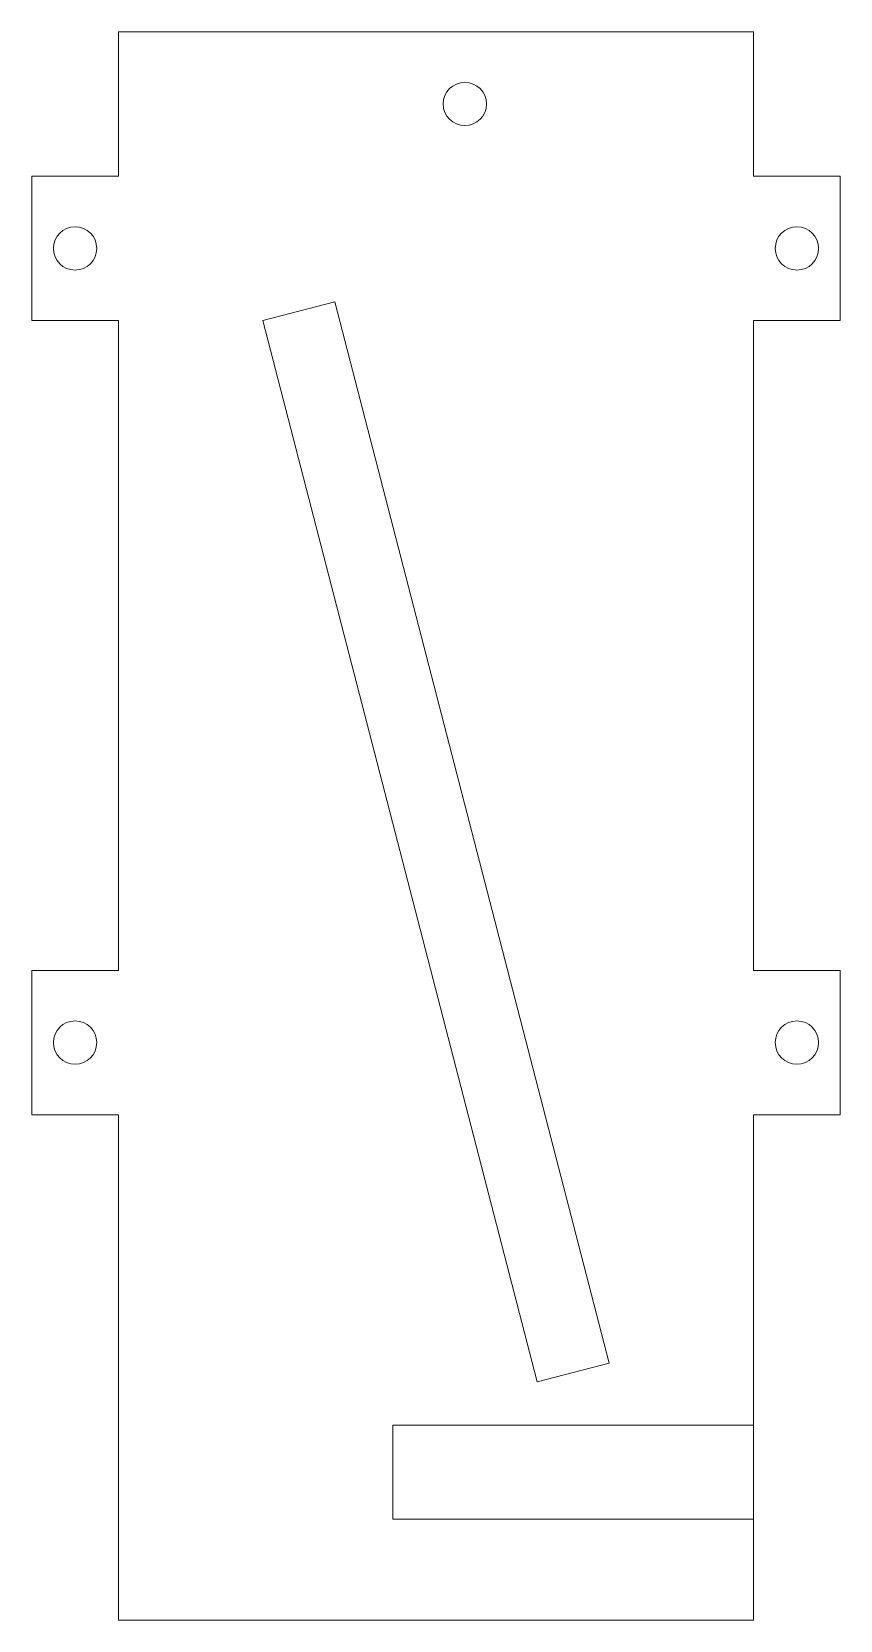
# Model space of a CAD drawing. Header units: millimetres. Extents: x -50 to 6, y -20 to 90.
import ezdxf

# ---------------------------------------------------------------- set-up
doc = ezdxf.new("R2010")
doc.units = ezdxf.units.MM

msp = doc.modelspace()

# ---------------------------------------------------------------- linework, layer by layer
at = {"color": 7, "linetype": 'Continuous', "lineweight": 15}
for p, q in [((-44, 90), (0, 90)), ((-44, 80), (-44, 90)), ((0, 90), (0, 80)), ((-50, 80), (-44, 80)), ((-50, 70), (-50, 80)), ((0, 80), (6, 80)), ((6, 80), (6, 70)), ((-29, 71.29), (-34, 70)), ((-10, -2.21), (-29, 71.29)), ((-44, 70), (-50, 70)), ((-44, 25), (-44, 70)), ((-34, 70), (-15, -3.5)), ((0, 70), (0, 25)), ((6, 70), (0, 70)), ((-50, 25), (-44, 25)), ((-50, 15), (-50, 25)), ((0, 25), (6, 25)), ((6, 25), (6, 15)), ((-44, 15), (-50, 15)), ((-44, -20), (-44, 15)), ((6, 15), (0, 15)), ((0, 15), (0, -20)), ((-15, -3.5), (-10, -2.21)), ((0, -6.5), (-25, -6.5)), ((-25, -6.5), (-25, -13)), ((-25, -13), (0, -13)), ((-44, -20), (0, -20))]:
    msp.add_line(p, q, dxfattribs=at)
for centre in [(-20, 85), (-47, 75), (3, 75), (-47, 20), (3, 20)]:
    msp.add_circle(centre, 1.5, dxfattribs=at)

doc.saveas('drawing.dxf')
